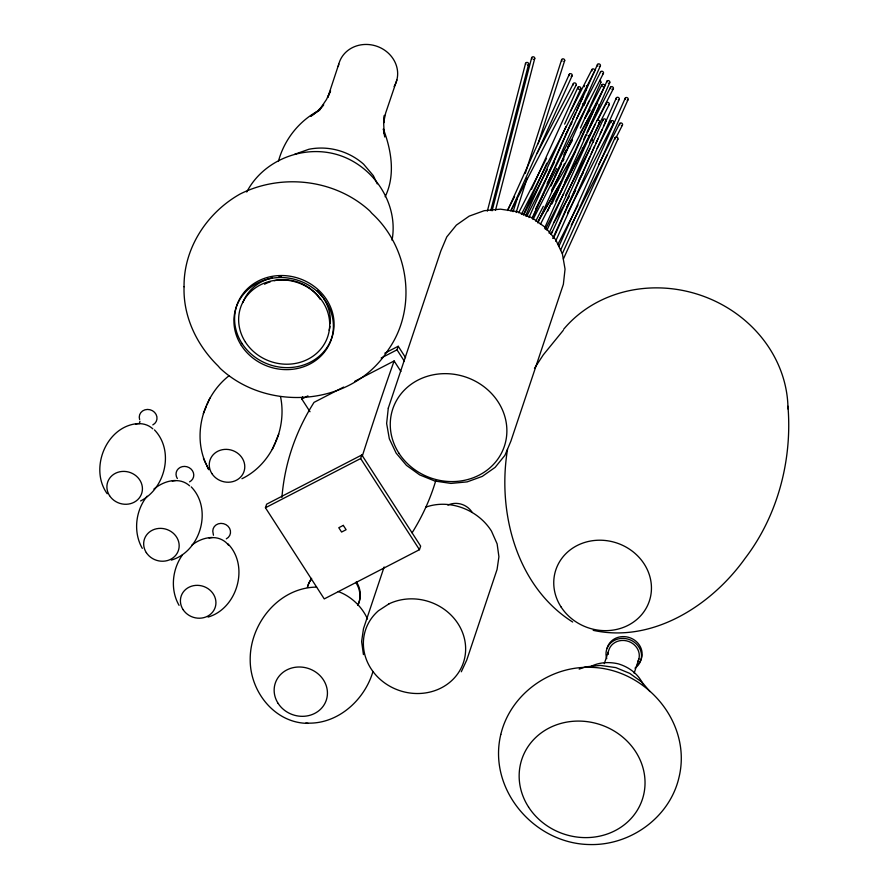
<?xml version="1.0" encoding="UTF-8"?>
<svg xmlns="http://www.w3.org/2000/svg" width="889" height="889" viewBox="0 0 889 889"><rect width="100%" height="100%" fill="white"/><g stroke="black" fill="none" stroke-linecap="round" stroke-linejoin="round"><path stroke-width="1.33" d="M139.951 421.308L139.384 423.709M392.038 240.208C399.005 202.536 372.135 163.998 335.664 154.175C301.871 145.007 262.955 160.698 246.753 192.024M507.541 449.301C497.107 512.086 516.365 586.496 572.683 622.033M361.634 641.358L363.49 628.667L384.126 566.982M229.206 375.636C203.337 395.572 192.113 434.288 206.17 464.236M241.941 478.727C271.489 464.402 287.203 428.254 280.502 396.572M487.361 211.093L525.555 63.363M490.784 210.504L528.633 64.13M492.073 210.804L531.655 57.707M495.506 210.226L534.734 58.463M278.401 161.42C284.28 139.451 299.371 120.471 319.651 110.092L310.672 116.381M513.075 211.671L517.298 198.458M525.31 173.355L561.615 59.741M516.142 212.504L527.11 178.156M538.089 143.807L564.682 60.574M338.765 64.164L327.797 97.379L330.552 90.822L326.485 99.501L319.118 110.38M396.861 79.977L385.626 113.125L383.626 122.638L384.437 115.281L383.715 124.527L384.237 133.739M265.444 507.752L266.633 504.185L361.834 454.968L420.653 546.124L419.452 549.691L324.252 598.908L265.444 507.752L360.645 458.535L361.834 454.968M310.005 411.729L301.816 399.039L302.616 396.661M381.159 358.023L397.016 349.822L398.216 346.254L405.584 357.678M604.298 663.65L608.632 650.704A15.68 14.235 18.5 0 1 628.634 641.447A15.68 14.235 18.5 0 1 638.035 661.272M634.124 673.184L638.891 658.938M385.148 196.78C395.594 175.233 391.449 150.441 383.337 128.949L384.737 136.984M372.969 671.495C364.512 700.499 337.02 725.08 305.794 723.046M203.359 413.529L206.337 406.506M206.948 404.984L209.871 398.094M272.267 449.501L275.19 442.611M275.801 441.088L278.779 434.065M528.944 217.561L597.552 64.419M532.255 217.894L600.297 66.019M551.024 185.945L589.007 101.146M537.889 222.972L564.537 163.487M580.406 128.049L600.82 82.488M551.98 203.892L606.976 81.121M544.513 228.273L609.721 82.721M553.469 238.33L616.41 97.834M555.647 241.186L619.144 99.435M558.97 246.153L625.3 98.068M560.57 250.287L628.045 99.668M507.608 210.493L569.338 74.231M510.931 210.826L572.083 75.832M525.488 216.005L566.071 126.427M547.091 175.966L571.671 121.715M572.816 119.193L575.672 112.881M576.817 110.358L579.672 104.046M580.817 101.524L583.095 96.479M585.384 91.434L586.529 88.911M532.3 218.605L543.735 193.369M583.751 105.046L584.884 102.524M555.047 176.033L571.627 139.451M551.202 234.285L603.209 119.47M552.802 238.396L589.952 156.386M591.096 153.864L594.519 146.296M595.663 143.774L597.953 138.728M600.242 133.683L601.953 129.894M603.664 126.116L605.954 121.06M531.5 189.335L577.95 87.266M523.343 214.86L546.857 163.198M564.637 124.138L580.695 88.856M547.535 211.315L596.275 104.213M583.54 139.829L585.829 134.784M586.973 132.261L598.441 107.069M546.913 230.307L595.085 124.471M549.08 233.162L599.553 122.282M562.37 253.554L615.132 137.628M563.393 258.921L617.877 139.229M518.676 212.749L546.491 158.398M570.505 111.447L591.996 69.442M521.387 214.405L594.697 71.098A1.589 1.322 31 0 0 594.83 70.776M526.71 216.349L554.525 161.987M576.639 118.748L600.653 71.798M547.113 183.412L603.364 73.454M533.033 219.483L561.47 163.887M562.737 161.42L563.993 158.953M584.851 118.181L601.92 84.822M535.734 221.139L543.323 206.315M551.536 190.257L604.62 86.477M540.423 224.317L558.125 189.724M587.829 131.661L610.576 87.178M555.769 201.258L613.288 88.833M559.081 195.636L591.952 131.383M597.641 120.271L606.487 102.968M545.357 229.406L563.693 193.58M589.596 142.929L609.187 104.624M567.449 206.37L575.661 190.313M597.152 148.307L611.054 121.126M567.627 212.971L613.766 122.782M557.781 244.553L578.006 205.026M598.864 164.254L619.722 123.482M571.227 225.206L607.254 154.786M616.099 137.495L622.422 125.138M507.552 210.182L514.587 196.658M536.967 153.597L573.416 83.488M510.897 210.604L576.116 85.133M535.645 208.971L556.747 168.377M563.782 154.842L566.337 149.93M567.615 147.463L571.449 140.084M565.282 152.997L567.204 149.308M569.127 145.618L572.316 139.462M523.688 214.827L547.457 169.399M565.448 135.017L568.015 130.105M570.594 125.193L571.871 122.738M565.726 195.069L590.14 148.407M569.271 145.818L572.016 141.007M585.073 118.126L589.885 109.703A1.589 1.345 35.1 0 0 589.785 110.769M580.195 133.072L592.563 111.392M539.356 219.339L560.281 183.423M565.048 181.523L576.205 162.365M551.625 191.78L574.783 152.375M538.167 220.939L561.326 181.523M553.936 222.517L569.371 196.247M579.195 179.522L583.406 172.355M551.002 233.763L552.402 231.373M567.138 206.292L569.949 201.514M461.302 671.773L466.769 659.994L497.073 569.438L498.918 556.747L497.118 543.846L491.484 531.144C478.16 509.764 449.69 498.573 425.72 507.175M534.467 368.357L543.301 354.844L563.282 330.319M182.334 555.058C172.133 569.482 170.099 589.807 179.056 605.342M319.14 110.392L323.696 104.791L317.606 111.047L311.561 115.748M147.118 496.195C135.472 510.564 132.994 532.167 142.296 548.38M153.919 489.039C160.02 484.094 167.521 480.627 175.477 480.493M191.624 545.346C197.458 540.645 204.703 537.623 212.227 537.467M589.24 667.383C597.93 662.249 608.576 661.572 618.288 663.85C628.634 666.894 638.269 673.873 642.769 683.83M140.606 500.952C165.487 488.283 174.466 450.567 154.453 429.898M384.793 353.2L398.216 346.254M301.816 399.039L307.916 395.883M343.61 387.082L314.039 402.361A1158.867 485.127 14.5 0 0 281.924 497.384M354.7 381.348L394.127 360.967L400.906 371.469M294.692 154.253L308.916 149.263C328.285 145.363 348.81 151.052 363.579 164.154L373.369 175.678L377.258 183.89M171.288 560.114C200.625 551.513 212.815 509.019 191.202 486.861M208.048 617.088C237.374 608.487 249.565 565.982 227.962 543.835M579.184 669.128L585.484 666.861L600.475 665.417L615.833 667.606L629.779 673.395L642.091 682.274L649.948 691.586M138.717 423.531C106.558 425.253 88.878 468.425 107.213 493.751M316.617 587.107C278.89 587.451 249.631 623.789 250.198 660.227C250.276 691.886 274.879 723.235 308.016 723.368M593.185 630.334C652.826 643.403 711.722 605.253 745.182 558.236C777.864 515.509 792.421 459.613 787.943 406.262M338.264 591.552C351.088 596.286 361.945 606.587 367.513 619.022M397.016 349.822L404.395 361.245M360.645 458.535L419.452 549.691M203.448 458.491L208.748 469.681L206.592 465.114M361.645 641.714L363.434 654.582M213.46 535.245L213.149 533.5A8.957 8.134 18.5 0 1 218.372 523.799A8.957 8.134 18.5 0 1 229.584 528.333A8.957 8.134 18.5 0 1 226.317 538.834M307.727 586.362A26.881 24.403 18.5 0 1 311.65 578.361M356.333 581.695A26.881 24.403 18.5 0 1 357.745 605.242M307.372 587.429A26.881 24.403 18.5 0 1 311.283 579.428M355.978 582.773A26.881 24.403 18.5 0 1 357.956 605.165M447.889 505.108A17.991 16.335 18.5 0 1 472.226 512.497M264.533 284.202A40.838 37.071 18.5 0 1 270.434 281.746M274.168 280.724A40.838 37.071 18.5 0 1 320.24 299.371M338.287 66.486A30.115 27.337 18.5 0 1 377.18 46.384A30.115 27.337 18.5 0 1 394.094 86.555M242.864 302.582A45.383 41.194 18.5 0 1 272.478 277.835M278.868 276.868A45.383 41.194 18.5 0 1 281.469 276.723M317.184 290.636A45.383 41.194 18.5 0 1 322.974 297.515M323.674 298.56A45.383 41.194 18.5 0 1 330.286 323.596M329.986 326.307A45.383 41.194 18.5 0 1 329.186 330.264M362.323 455.968A1158.867 30.526 -74.8 0 1 394.138 360.956M435.799 480.516A1158.867 485.127 14.5 0 1 412.085 532.822M209.037 538.056A17.924 16.269 18.5 0 1 228.617 545.313M607.065 648.325A17.924 16.269 18.5 0 1 632.779 639.035A17.924 16.269 18.5 0 1 637.28 664.994M606.743 658.627A17.924 16.269 18.5 0 1 616.477 639.458A17.924 16.269 18.5 0 1 638.869 647.003A17.924 16.269 18.5 0 1 634.99 668.15M608.22 654.404A15.68 14.235 18.5 0 1 608.376 651.915M603.12 120.493A1.578 1.311 26.3 0 1 604.109 118.915A1.578 1.311 26.3 0 1 606.042 120.037A1.578 1.311 26.3 0 1 605.065 121.615M615.221 138.995A1.578 1.322 26.2 0 1 615.666 137.184A1.578 1.322 26.2 0 1 617.788 137.851A1.578 1.322 26.2 0 1 617.344 139.673M625.389 99.435A1.589 1.311 26.6 0 1 625.956 97.579A1.589 1.311 26.6 0 1 628.09 98.523A1.589 1.311 26.6 0 1 627.156 100.224M616.499 99.201A1.589 1.311 26.6 0 1 617.055 97.346A1.589 1.311 26.6 0 1 619.189 98.29A1.589 1.311 26.6 0 1 618.255 99.979M562.104 61.041A1.589 1.3 17.4 0 1 562.081 59.096A1.589 1.3 17.4 0 1 564.371 59.463A1.589 1.3 17.4 0 1 564.004 61.341M597.897 66.086A1.589 1.311 26.6 0 1 597.875 64.086A1.589 1.311 26.6 0 1 600.131 64.541A1.589 1.311 26.6 0 1 599.764 66.464M598.942 104.435A1.578 1.322 26.2 0 1 598.786 106.069M596.186 105.235A1.578 1.322 26.2 0 1 597.164 103.657M584.195 86.722A1.578 1.311 26.3 0 1 584.584 85.789M586.418 85.733A1.578 1.311 26.3 0 1 587.229 87.333M597.041 120.426A1.578 1.322 26.2 0 1 599.464 120.904A1.578 1.322 26.2 0 1 598.664 122.838M525.777 64.364A1.589 1.3 12.7 0 1 526.355 62.53A1.589 1.3 12.7 0 1 528.533 63.33A1.589 1.3 12.7 0 1 527.577 65.03M569.427 75.598A1.578 1.311 26.3 0 1 569.993 73.743A1.578 1.311 26.3 0 1 572.127 74.687A1.578 1.311 26.3 0 1 571.194 76.387M599.764 80.41A1.589 1.311 26.6 0 1 600.597 82.744M578.294 88.944A1.578 1.322 26.2 0 1 578.606 86.778A1.578 1.322 26.2 0 1 580.839 88.067A1.578 1.322 26.2 0 1 579.006 89.356M606.898 82.144A1.589 1.311 26.6 0 1 608.665 80.643A1.589 1.311 26.6 0 1 609.498 82.977M609.187 83.166A1.589 1.311 26.6 0 1 608.443 83.288M584.795 103.546A1.578 1.311 26.3 0 1 585.418 102.079M532.144 58.985A1.589 1.3 12.7 0 1 532.233 56.985A1.589 1.3 12.7 0 1 534.578 57.563A1.589 1.3 12.7 0 1 533.689 59.363M582.173 148.207A1.578 1.356 34.4 0 1 583.362 149.696M619.8 124.871A1.589 1.322 31 0 1 620.244 123.026A1.589 1.322 31 0 1 622.344 123.749A1.589 1.322 31 0 1 621.9 125.593M611.132 122.515A1.589 1.322 31 0 1 611.699 120.626A1.589 1.322 31 0 1 613.81 121.615A1.589 1.322 31 0 1 612.877 123.338M610.654 88.578A1.589 1.322 31 0 1 610.999 86.789A1.589 1.322 31 0 1 613.043 87.233A1.589 1.322 31 0 1 613.054 89.1M612.399 89.389A1.589 1.322 31 0 1 612.01 89.4M604.398 86.744A1.589 1.322 31 0 1 603.353 87.044M602.253 86.533A1.589 1.322 31 0 1 602.62 84.311A1.589 1.322 31 0 1 604.787 85.8M588.162 135.45A1.578 1.356 34.2 0 1 588.129 135.817M590.652 140.618A1.578 1.334 30.4 0 1 593.496 141.94M592.074 70.831A1.589 1.322 31 0 1 592.885 68.886A1.589 1.322 31 0 1 594.863 70.42M573.483 84.877A1.578 1.334 30.6 0 1 573.938 83.033A1.578 1.334 30.6 0 1 576.05 83.733A1.578 1.334 30.6 0 1 575.594 85.588M592.507 109.969A1.589 1.345 35.1 0 1 591.674 111.958M582.784 103.746A1.578 1.334 30.4 0 1 584.317 104.924M606.565 104.369A1.589 1.322 31 0 1 607.009 102.524A1.589 1.322 31 0 1 609.109 103.235A1.589 1.322 31 0 1 608.665 105.08M600.486 72.476A1.589 1.322 31 0 1 601.797 71.231A1.589 1.322 31 0 1 603.487 72.531A1.589 1.322 31 0 1 602.475 74.009M563.659 329.263A125.471 113.892 18.5 0 1 702.21 295.804A125.471 113.892 18.5 0 1 787.998 408.973M172.277 481.082A17.924 16.269 18.5 0 1 189.568 485.794M177.344 478.538A8.957 8.134 18.5 0 1 180.234 467.392A8.957 8.134 18.5 0 1 192.457 470.726A8.957 8.134 18.5 0 1 189.568 481.86M135.517 424.12A17.924 16.269 18.5 0 1 152.808 428.82M139.629 419.564A8.957 8.134 18.5 0 1 144.851 409.851A8.957 8.134 18.5 0 1 156.075 414.396A8.957 8.134 18.5 0 1 152.808 424.898M184.056 286.736C183.078 316.662 196.88 345.21 218.027 365.901L220.25 368.424C267.933 412.907 353.077 406.173 388.426 349.566C417.652 307.994 409.151 247.431 371.98 213.438L369.757 210.904C335.086 179.256 281.924 173.088 240.197 193.969C207.093 212.527 183.59 248.209 184.056 286.736M388.293 408.129L386.637 423.442L389.326 438.799L396.138 453.123L406.429 465.347L419.697 474.904L434.854 481.038L450.979 483.416L467.158 481.882L482.238 476.415L495.129 467.37L504.908 455.346L510.875 441.188L563.37 284.291L565.048 269.1L562.381 253.843L555.658 239.652L545.29 227.351L531.966 217.749L516.687 211.56L500.418 209.159L484.172 210.715L469.214 216.116L456.379 225.106L446.778 236.896L440.855 250.931L388.293 408.129M500.807 734.414C487.505 789.465 534.456 843.983 589.985 844.55C630.557 845.539 669.928 817.28 679.04 777.208C692.264 722.324 645.27 667.895 589.952 667.328C549.369 666.261 510.319 694.565 500.807 734.414M389.015 603.842L378.414 610.765A51.595 46.839 18.5 0 0 396.927 689.62A51.595 46.839 18.5 0 0 465.458 644.903A51.595 46.839 18.5 0 0 389.015 603.842M343.31 525.388L338.787 527.722L341.587 532.055L346.11 529.711L343.31 525.388M211.904 473.604A17.924 16.269 18.5 0 0 242.664 474.415A17.924 16.269 18.5 0 0 226.484 449.356A17.924 16.269 18.5 0 0 211.904 473.604M278.124 703.388A26.881 24.403 18.5 0 0 324.252 704.599A26.881 24.403 18.5 0 0 299.993 667.006A26.881 24.403 18.5 0 0 278.124 703.388M242.008 343.454A50.184 45.561 18.5 0 0 328.13 345.732A50.184 45.561 18.5 0 0 282.846 275.546A50.184 45.561 18.5 0 0 242.008 343.454M245.42 342.087A45.95 41.716 18.5 0 0 324.263 344.176A45.95 41.716 18.5 0 0 282.813 279.924A45.95 41.716 18.5 0 0 245.42 342.087M241.341 345.454A50.184 45.561 18.5 0 0 327.463 347.721A50.184 45.561 18.5 0 0 282.18 277.546A50.184 45.561 18.5 0 0 241.341 345.454M183.056 609.587A17.924 16.269 18.5 0 0 213.816 610.399A17.924 16.269 18.5 0 0 197.647 585.34A17.924 16.269 18.5 0 0 183.056 609.587M528.544 807.034A63.508 57.652 18.5 0 0 637.513 809.912A63.508 57.652 18.5 0 0 580.217 721.101A63.508 57.652 18.5 0 0 528.544 807.034M398.972 453.268A58.83 53.396 18.5 0 0 499.907 455.935A58.83 53.396 18.5 0 0 446.834 373.669A58.83 53.396 18.5 0 0 398.972 453.268M561.037 606.92A49.295 44.75 18.5 0 0 645.614 609.154A49.295 44.75 18.5 0 0 601.142 540.223A49.295 44.75 18.5 0 0 561.037 606.92M146.307 552.614A17.924 16.269 18.5 0 0 177.055 553.425A17.924 16.269 18.5 0 0 160.887 528.366A17.924 16.269 18.5 0 0 146.307 552.614M109.547 495.651A17.924 16.269 18.5 0 0 140.306 496.462A17.924 16.269 18.5 0 0 124.138 471.392A17.924 16.269 18.5 0 0 109.547 495.651"/></g></svg>
